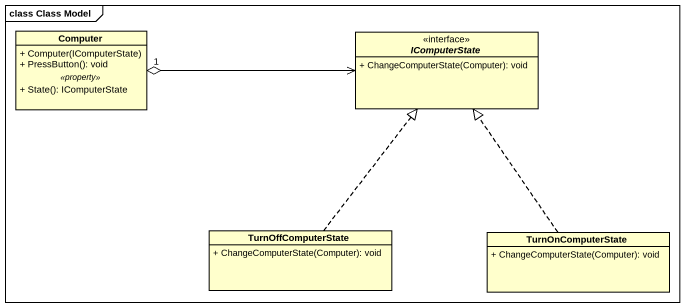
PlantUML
@startuml
mainframe class Class Model
hide circle
hide empty members
skinparam classAttributeIconSize 0
class Computer {
  + Computer(IComputerState)
  + PressButton(): void
  .. <<property>> ..
  + State(): IComputerState
}
interface IComputerState {
  + ChangeComputerState(Computer): void
}
class TurnOffComputerState {
  + ChangeComputerState(Computer): void
}
class TurnOnComputerState {
  + ChangeComputerState(Computer): void
}
IComputerState <-left-o "1" Computer
TurnOffComputerState .up.|> IComputerState
TurnOnComputerState .up.|> IComputerState
@enduml
